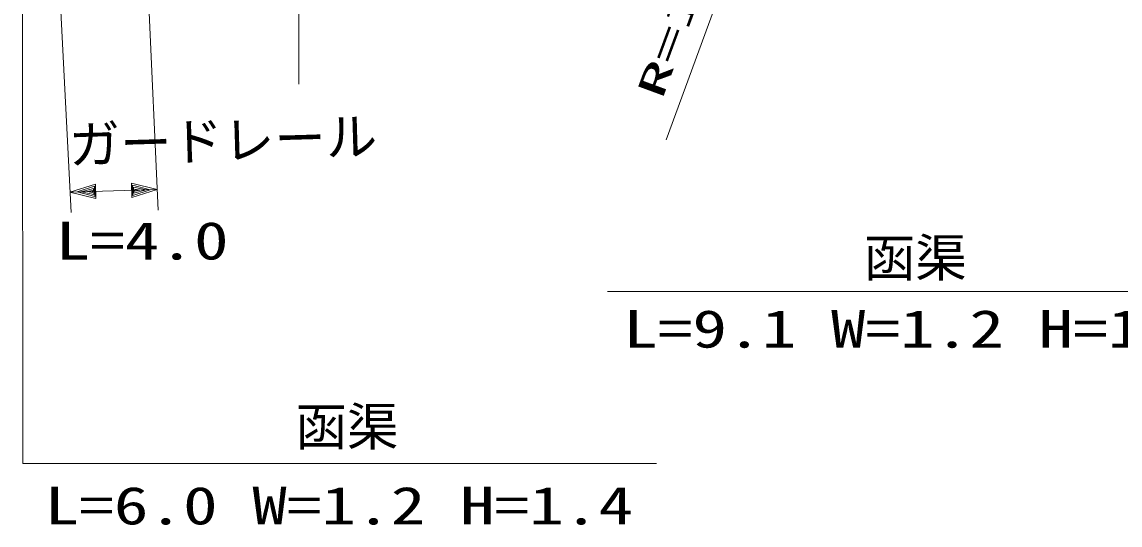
# Model space of a CAD drawing. Units: millimetres, scale not verified. Extents: x 40000 to 680000, y 20000 to 380000.
# Drawn here: x 187522 to 240920, y 273512 to 297975 of the extents above; entities that cross this region are included whole.
import ezdxf
from ezdxf.enums import TextEntityAlignment as Align

# ---------------------------------------------------------------- set-up
doc = ezdxf.new("R2010")
doc.units = ezdxf.units.MM
doc.header["$LTSCALE"] = 1000
doc.layers.add('M-STR-HTXT', color=7, linetype='Continuous', lineweight=13)
doc.styles.add('ＭＳ ゴシック', font='')
doc.styles.get('ＭＳ ゴシック').set_extended_font_data('MS Gothic')

msp = doc.modelspace()

# ---------------------------------------------------------------- linework, layer by layer
at = {"layer": 'M-STR-HTXT'}
for p, q in [((200975, 325255), (200989, 294952)), ((187522, 321545), (187560, 276506)), ((229022, 319985), (218842, 292245)), ((188606, 314852), (189907, 288702)), ((192977, 314437), (194150, 288826)), ((189858, 289701), (191097, 290087)), ((190208, 289711), (191050, 289986)), ((191050, 289986), (191065, 289486)), ((191097, 290087), (191118, 289387)), ((192865, 289439), (192844, 290139)), ((192844, 290139), (194104, 289825)), ((192912, 289540), (192897, 290040)), ((192897, 290040), (193754, 289815)), ((189858, 289701), (194104, 289825)), ((191118, 289387), (189858, 289701)), ((191065, 289486), (190208, 289711)), ((190407, 289717), (191003, 289884)), ((191012, 289584), (190407, 289717)), ((190707, 289726), (190956, 289783)), ((190959, 289683), (190707, 289726)), ((190956, 289783), (190959, 289683)), ((191003, 289884), (191012, 289584)), ((194104, 289825), (192865, 289439)), ((193754, 289815), (192912, 289540)), ((192959, 289642), (192950, 289942)), ((192950, 289942), (193554, 289809)), ((193554, 289809), (192959, 289642)), ((193006, 289743), (193003, 289843)), ((193003, 289843), (193255, 289800)), ((193255, 289800), (193006, 289743)), ((246869, 284871), (215994, 284871)), ((187560, 276506), (218377, 276506))]:
    msp.add_line(p, q, dxfattribs=at)

# ---------------------------------------------------------------- texts
at = {"layer": 'M-STR-HTXT', "style": 'ＭＳ ゴシック', "width": 2}
msp.add_text('R=100', height=1320, rotation=69.8, dxfattribs=at).set_placement((219015, 294011), align=Align.BOTTOM_LEFT)
at = {"layer": 'M-STR-HTXT', "style": 'ＭＳ ゴシック'}
msp.add_text('ガードレール', height=1833, rotation=1.7, dxfattribs=at).set_placement((189841, 290524), align=Align.BOTTOM_LEFT)
at = {"layer": 'M-STR-HTXT', "style": 'ＭＳ ゴシック', "width": 1.35}
for s, p in [('L=4.0', (189155, 285874)), ('L=9.1 W=1.2 H=1.4', (216760, 281588)), ('L=6.0 W=1.2 H=1.4', (188622, 272992))]:
    msp.add_text(s, height=1833, dxfattribs=at).set_placement(p, align=Align.BOTTOM_LEFT)
at = {"layer": 'M-STR-HTXT', "style": 'ＭＳ ゴシック'}
for p in [(228463, 285040), (200825, 276829)]:
    msp.add_text('函渠', height=1833, dxfattribs=at).set_placement(p, align=Align.BOTTOM_LEFT)

doc.saveas('drawing.dxf')
